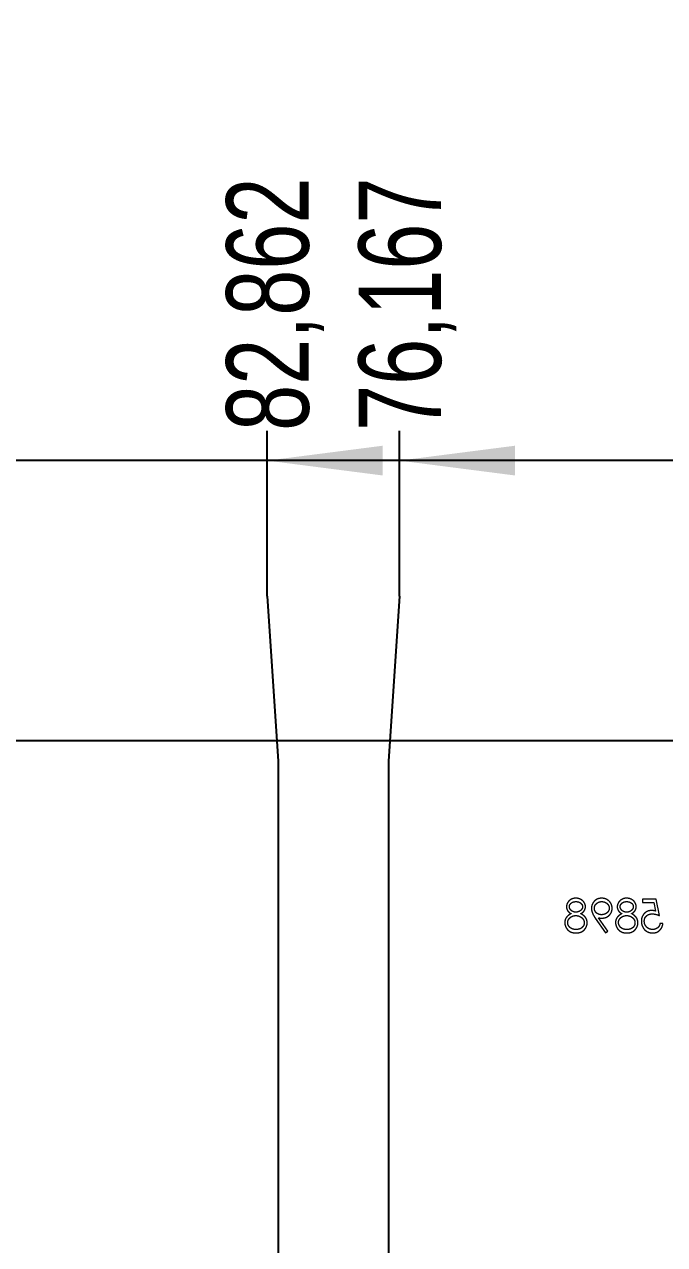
# Model space of a CAD drawing. Header units: millimetres. Extents: x -5 to 1672, y 0 to 1180.
# Drawn here: x 942.6 to 981.4, y 877.8 to 951.7 of the extents above; entities that cross this region are included whole.
import ezdxf

# ---------------------------------------------------------------- set-up
doc = ezdxf.new("R2010")
doc.units = ezdxf.units.MM
doc.header["$LTSCALE"] = 2
doc.linetypes.add('HIDDEN', pattern=[1.905, 1.27, -0.635])
doc.layers.add('SLD-0', color=7, linetype='Continuous')
doc.styles.add('SLDTEXTSTYLE0', font='TXT', dxfattribs={"width": 0.75})
doc.dimstyles.new('SLDDIMSTYLE3', dxfattribs={"dimtxt": 5, "dimasz": 7, "dimexe": 0, "dimexo": 0.0625, "dimgap": 1.25, "dimtad": 0, "dimtih": 1, "dimtoh": 1, "dimdec": 3, "dimrnd": 1e-09, "dimzin": 12, "dimdsep": 46, "dimtxsty": 'SLDTEXTSTYLE0', "dimsah": 1, "dimcen": 0.09, "dimadec": 0, "dimazin": 3, "dimtol": 1, "dimtp": 0.02, "dimtm": 0.02, "dimtfac": 1, "dimtdec": 3, "dimtofl": 0, "dimtmove": 0, "dimatfit": 3, "dimfxl": 1, "dimfrac": 2, "dimtolj": 1, "dimarcsym": 0})
doc.dimstyles.new('SLDDIMSTYLE4', dxfattribs={"dimtxt": 5, "dimasz": 7, "dimexe": 0, "dimexo": 0.0625, "dimgap": 1.25, "dimtad": 0, "dimtih": 1, "dimtoh": 1, "dimdec": 3, "dimrnd": 1e-09, "dimzin": 12, "dimdsep": 46, "dimtxsty": 'SLDTEXTSTYLE0', "dimsah": 1, "dimcen": 0.09, "dimadec": 0, "dimazin": 3, "dimtfac": 1, "dimtdec": 3, "dimtofl": 0, "dimtmove": 0, "dimatfit": 3, "dimfxl": 1, "dimfrac": 2, "dimtolj": 1, "dimtzin": 12, "dimarcsym": 0})

# ---------------------------------------------------------------- blocks, each defined once
blk = doc.blocks.new('_D_5')
at = {"layer": 'SLD-0'}
for p, q in [((965.372, 917.061), (965.372, 927.061)), ((994.878, 925.261), (965.372, 925.261)), ((965.372, 917.061), (964.711, 907.061)), ((964.711, 907.061), (964.711, 726.478))]:
    blk.add_line(p, q, dxfattribs=at)
blk.add_solid([(965.372, 925.261), (972.372, 924.361), (972.372, 926.161)], dxfattribs=at)
at = {"layer": 'SLD-0', "insert": (962.896, 927.061), "char_height": 5, "attachment_point": 1, "rotation": 90, "style": 'SLDTEXTSTYLE0'}
blk.add_mtext('76,167', dxfattribs=at)
blk = doc.blocks.new('_D_6')
at = {"layer": 'SLD-0'}
for p, q in [((957.355, 917.061), (957.355, 927.061)), ((965.372, 925.261), (957.355, 925.261)), ((957.355, 917.061), (958.017, 907.061)), ((958.017, 907.061), (958.017, 743.897))]:
    blk.add_line(p, q, dxfattribs=at)
blk.add_solid([(957.355, 925.261), (964.355, 924.361), (964.355, 926.161)], dxfattribs=at)
at = {"layer": 'SLD-0', "insert": (954.879, 927.061), "char_height": 5, "attachment_point": 1, "rotation": 90, "style": 'SLDTEXTSTYLE0'}
blk.add_mtext('82,862', dxfattribs=at)
blk = doc.blocks.new('_D_7')
at = {"layer": 'SLD-0'}
for p, q in [((928.886, 714.445), (928.886, 927.061)), ((957.355, 925.261), (928.886, 925.261))]:
    blk.add_line(p, q, dxfattribs=at)
blk.add_solid([(928.886, 925.261), (935.886, 924.361), (935.886, 926.161)], dxfattribs=at)
at = {"layer": 'SLD-0', "insert": (926.409, 927.061), "char_height": 5, "attachment_point": 1, "rotation": 90, "style": 'SLDTEXTSTYLE0'}
blk.add_mtext('111,992', dxfattribs=at)
blk = doc.blocks.new('_D_8')
at = {"layer": 'SLD-0'}
for p, q in [((913.711, 726.478), (913.711, 927.061)), ((928.886, 925.261), (913.711, 925.261))]:
    blk.add_line(p, q, dxfattribs=at)
blk.add_solid([(913.711, 925.261), (920.711, 924.361), (920.711, 926.161)], dxfattribs=at)
at = {"layer": 'SLD-0', "insert": (911.235, 927.061), "char_height": 5, "attachment_point": 1, "rotation": 90, "style": 'SLDTEXTSTYLE0'}
blk.add_mtext('127,167', dxfattribs=at)
blk = doc.blocks.new('_D_9')
at = {"layer": 'SLD-0'}
for p, q in [((877.886, 714.445), (877.886, 927.061)), ((913.711, 925.261), (877.886, 925.261))]:
    blk.add_line(p, q, dxfattribs=at)
blk.add_solid([(877.886, 925.261), (884.886, 924.361), (884.886, 926.161)], dxfattribs=at)
at = {"layer": 'SLD-0', "insert": (875.409, 927.061), "char_height": 5, "attachment_point": 1, "rotation": 90, "style": 'SLDTEXTSTYLE0'}
blk.add_mtext('162,992', dxfattribs=at)
blk = doc.blocks.new('_D_10')
at = {"layer": 'SLD-0'}
for p, q in [((850.878, 910.313), (850.878, 927.061)), ((877.886, 925.261), (850.878, 925.261))]:
    blk.add_line(p, q, dxfattribs=at)
blk.add_solid([(850.878, 925.261), (857.878, 924.361), (857.878, 926.161)], dxfattribs=at)
at = {"layer": 'SLD-0', "insert": (848.402, 927.061), "char_height": 5, "attachment_point": 1, "rotation": 90, "style": 'SLDTEXTSTYLE0'}
blk.add_mtext('190', dxfattribs=at)
blk = doc.blocks.new('_D_11')
at = {"layer": 'SLD-0'}
for p, q in [((796.878, 640.313), (796.878, 927.061)), ((850.878, 925.261), (796.878, 925.261))]:
    blk.add_line(p, q, dxfattribs=at)
blk.add_solid([(796.878, 925.261), (803.878, 924.361), (803.878, 926.161)], dxfattribs=at)
at = {"layer": 'SLD-0', "insert": (794.402, 927.061), "char_height": 5, "attachment_point": 1, "rotation": 90, "style": 'SLDTEXTSTYLE0'}
blk.add_mtext('244', dxfattribs=at)
blk = doc.blocks.new('_D_12')
at = {"layer": 'SLD-0'}
for p, q in [((745.878, 640.313), (745.878, 927.061)), ((796.878, 925.261), (745.878, 925.261))]:
    blk.add_line(p, q, dxfattribs=at)
blk.add_solid([(745.878, 925.261), (752.878, 924.361), (752.878, 926.161)], dxfattribs=at)
at = {"layer": 'SLD-0', "insert": (743.402, 927.061), "char_height": 5, "attachment_point": 1, "rotation": 90, "style": 'SLDTEXTSTYLE0'}
blk.add_mtext('295', dxfattribs=at)
blk = doc.blocks.new('_D_13')
at = {"layer": 'SLD-0'}
for p, q in [((719.878, 607.813), (719.878, 927.061)), ((745.878, 925.261), (719.878, 925.261))]:
    blk.add_line(p, q, dxfattribs=at)
blk.add_solid([(719.878, 925.261), (726.878, 924.361), (726.878, 926.161)], dxfattribs=at)
at = {"layer": 'SLD-0', "insert": (717.402, 927.061), "char_height": 5, "attachment_point": 1, "rotation": 90, "style": 'SLDTEXTSTYLE0'}
blk.add_mtext('321', dxfattribs=at)
blk = doc.blocks.new('_D_14')
at = {"layer": 'SLD-0'}
for p, q in [((700.878, 910.313), (700.878, 927.061)), ((719.878, 925.261), (700.878, 925.261))]:
    blk.add_line(p, q, dxfattribs=at)
blk.add_solid([(700.878, 925.261), (707.878, 924.361), (707.878, 926.161)], dxfattribs=at)
at = {"layer": 'SLD-0', "insert": (698.402, 927.061), "char_height": 5, "attachment_point": 1, "rotation": 90, "style": 'SLDTEXTSTYLE0'}
blk.add_mtext('340', dxfattribs=at)
blk = doc.blocks.new('_D_15')
at = {"layer": 'SLD-0'}
for p, q in [((673.878, 910.313), (673.878, 927.061)), ((700.878, 925.261), (673.878, 925.261))]:
    blk.add_line(p, q, dxfattribs=at)
blk.add_solid([(673.878, 925.261), (680.878, 924.361), (680.878, 926.161)], dxfattribs=at)
at = {"layer": 'SLD-0', "insert": (671.402, 927.061), "char_height": 5, "attachment_point": 1, "rotation": 90, "style": 'SLDTEXTSTYLE0'}
blk.add_mtext('367', dxfattribs=at)
blk = doc.blocks.new('_D_17')
at = {"layer": 'SLD-0'}
for p, q in [((1059.078, 908.313), (1059.078, 850.813)), ((842.878, 850.813), (1060.878, 850.813))]:
    blk.add_line(p, q, dxfattribs=at)
blk.add_solid([(1059.078, 850.813), (1059.978, 857.813), (1058.178, 857.813)], dxfattribs=at)
at = {"layer": 'SLD-0', "insert": (1060.878, 853.29), "char_height": 5, "attachment_point": 1, "style": 'SLDTEXTSTYLE0'}
blk.add_mtext('57,5', dxfattribs=at)
blk = doc.blocks.new('_D_21')
at = {"layer": 'SLD-0'}
for p, q in [((1059.078, 706.978), (1059.078, 694.945)), ((913.386, 694.945), (1060.878, 694.945))]:
    blk.add_line(p, q, dxfattribs=at)
blk.add_solid([(1059.078, 694.945), (1059.978, 701.945), (1058.178, 701.945)], dxfattribs=at)
at = {"layer": 'SLD-0', "insert": (1060.878, 697.422), "char_height": 5, "attachment_point": 1, "style": 'SLDTEXTSTYLE0'}
blk.add_mtext('213,368', dxfattribs=at)
blk = doc.blocks.new('_D_22')
at = {"layer": 'SLD-0'}
for p, q in [((1059.078, 694.945), (1059.078, 628.313)), ((808.878, 628.313), (1060.878, 628.313))]:
    blk.add_line(p, q, dxfattribs=at)
blk.add_solid([(1059.078, 628.313), (1059.978, 635.313), (1058.178, 635.313)], dxfattribs=at)
at = {"layer": 'SLD-0', "char_height": 5, "attachment_point": 1, "style": 'SLDTEXTSTYLE0'}
for s, insert in [('280', (1060.878, 630.79)), ('±0,020', (1073.837, 630.79))]:
    blk.add_mtext(s, dxfattribs=dict(at, insert=insert))

msp = doc.modelspace()

# ---------------------------------------------------------------- linework, layer by layer
at = {"color": 7, "linetype": 'Continuous', "lineweight": 25}
msp.add_line((850.8782911, 908.3130997), (1040.8782911, 908.3130997), dxfattribs=at)
at = {"color": 190, "linetype": 'HIDDEN', "lineweight": 18}
for p, q in [((980.9351396, 898.7131002), (980.1146268, 898.7131002)), ((980.1146268, 898.7131002), (980.1146268, 898.507972)), ((980.1146268, 898.507972), (980.7949153, 898.507972)), ((980.7949153, 898.507972), (980.9026877, 897.9819303)), ((981.1402678, 897.7131002), (980.9351396, 898.7131002)), ((977.2424313, 897.5624592), (977.8582165, 896.6618181)), ((978.001646, 896.7615778), (977.4455563, 897.5744784)), ((981.345396, 897.2259207), (981.1659088, 897.2259207)), ((977.8582165, 896.6618181), (978.001646, 896.7615778))]:
    msp.add_line(p, q, dxfattribs=at)
for points, knots in [([(976.0669505, 898.7643822), (976.0415198, 898.7635558), (975.9913732, 898.761926), (975.917662, 898.7483335), (975.8471335, 898.725631), (975.7800309, 898.6948325), (975.7175556, 898.6568971), (975.6623543, 898.6109538), (975.6135928, 898.5594443), (975.5732588, 898.501776), (975.5400229, 898.4408136), (975.5168795, 898.3770293), (975.5020498, 898.3118013), (975.5001793, 898.2676653), (975.4992422, 898.2455521)], [0, 0, 0, 0, 0.0894097111, 0.1763057645, 0.2626259022, 0.3494457265, 0.4354982637, 0.5189281301, 0.6013546566, 0.6842564217, 0.7658067398, 0.8448768657, 0.9222797948, 1, 1, 1, 1]), ([(975.6787294, 898.252363), (975.6790333, 898.2618647), (975.6796366, 898.2807243), (975.684608, 898.3085748), (975.6928228, 898.3357917), (975.7039446, 898.3625999), (975.7185787, 898.3886232), (975.7359297, 898.4142706), (975.7570066, 898.4389654), (975.7806617, 898.4632828), (975.8074876, 898.485788), (975.8374327, 898.5055792), (975.8703434, 898.5223863), (975.9062205, 898.536037), (975.9449319, 898.5462898), (975.9862993, 898.5539677), (976.0306675, 898.5582952), (976.0611988, 898.5589275), (976.0769665, 898.559254)], [0, 0, 0, 0, 0.0509024377, 0.1010340428, 0.151083817, 0.2030619876, 0.2562484344, 0.3108467145, 0.3687691, 0.4300150404, 0.4925196473, 0.5560487215, 0.6219956829, 0.6901923691, 0.761384855, 0.83635622, 0.9154870053, 1, 1, 1, 1]), ([(976.6530883, 898.2511611), (976.6521538, 898.272474), (976.6502752, 898.3153166), (976.6350848, 898.3790915), (976.6103304, 898.4417296), (976.5766613, 898.5029271), (976.5347258, 898.560613), (976.4844134, 898.6123506), (976.4269258, 898.6576715), (976.3625499, 898.695715), (976.2932721, 898.7266771), (976.2201774, 898.7480362), (976.1445394, 898.7619997), (976.093055, 898.7635806), (976.0669505, 898.7643822)], [0, 0, 0, 0, 0.0740584263, 0.1488703523, 0.2266676684, 0.3077347595, 0.3911572038, 0.4739293555, 0.5579277515, 0.6449892901, 0.7333640555, 0.8210920422, 0.909287215, 1, 1, 1, 1]), ([(976.0769665, 898.559254), (976.0909956, 898.5588818), (976.1184425, 898.5581535), (976.1586874, 898.5543486), (976.1969574, 898.5469467), (976.2336521, 898.537096), (976.2682686, 898.5237886), (976.3012769, 898.5081343), (976.3321153, 898.4891023), (976.361156, 898.467753), (976.3872993, 898.4442714), (976.4105019, 898.4198064), (976.4297751, 898.3938776), (976.4461415, 898.36713), (976.4580166, 898.3387696), (976.4669105, 898.3096661), (976.4729228, 898.2794516), (976.4733733, 898.2588022), (976.4736012, 898.2483566)], [0, 0, 0, 0, 0.07524330859, 0.14720881172, 0.21644708985, 0.28402504162, 0.3506554492, 0.41503131784, 0.47962983096, 0.54465163414, 0.6080442397, 0.66782756503, 0.72511424665, 0.78099170791, 0.83552700406, 0.88943815454, 0.94407208918, 1, 1, 1, 1]), ([(977.6318544, 898.7643822), (977.6041467, 898.7633364), (977.549399, 898.76127), (977.4688909, 898.7461363), (977.3917818, 898.7206297), (977.3184989, 898.6853813), (977.2506479, 898.641198), (977.1896331, 898.5885497), (977.1368471, 898.5274036), (977.0923763, 898.4592388), (977.0566791, 898.3860005), (977.0309235, 898.3095526), (977.0150689, 898.2304447), (977.013071, 898.1768479), (977.0120627, 898.1497989)], [0, 0, 0, 0, 0.08553210768, 0.16900338289, 0.25194324889, 0.3356820104, 0.41940858582, 0.50126489848, 0.5837029416, 0.66800035904, 0.75191865986, 0.83459771126, 0.91652566878, 1, 1, 1, 1]), ([(977.1915499, 898.1618181), (977.1919325, 898.1753265), (977.1926866, 898.2019464), (977.1987365, 898.2411177), (977.2093795, 898.2786567), (977.2236598, 898.314769), (977.2424713, 898.3491578), (977.2650448, 898.3822548), (977.2918633, 898.4138503), (977.3227219, 898.4432012), (977.3559988, 898.4702571), (977.3914619, 898.4941349), (977.428819, 898.514147), (977.4678422, 898.5306607), (977.5086127, 898.5435474), (977.5511064, 898.5528145), (977.595538, 898.5579412), (977.6256988, 898.5588109), (977.6410691, 898.559254)], [0, 0, 0, 0, 0.060760097, 0.1197352242, 0.1777568621, 0.2359989679, 0.2940703618, 0.3537332155, 0.4159726196, 0.4801398374, 0.5450760547, 0.6087348974, 0.6721778699, 0.735452751, 0.7991115938, 0.864283666, 0.9308370508, 1, 1, 1, 1]), ([(978.2684729, 898.1518021), (978.2674818, 898.1797842), (978.2655365, 898.2347074), (978.2498802, 898.3149552), (978.2241314, 898.3908333), (978.1882295, 898.4621419), (978.1430097, 898.5278555), (978.0886619, 898.5870604), (978.0255168, 898.6389146), (977.9550128, 898.6834884), (977.878811, 898.719337), (977.7990004, 898.7457594), (977.7161923, 898.7613016), (977.6600965, 898.7633506), (977.6318544, 898.7643822)], [0, 0, 0, 0, 0.085249051, 0.1673265936, 0.2481753246, 0.3288290783, 0.409908097, 0.4905844511, 0.5729934872, 0.6582648925, 0.7442215773, 0.829060407, 0.9139382978, 1, 1, 1, 1]), ([(977.6410691, 898.559254), (977.6563058, 898.5588101), (977.6862, 898.5579392), (977.7302366, 898.5528242), (977.772443, 898.5434851), (977.8130954, 898.5306667), (977.8521173, 898.5141458), (977.8894727, 898.4941338), (977.9249441, 898.4702626), (977.9581891, 898.4431799), (977.9891022, 898.4139869), (978.0154596, 898.3821164), (978.0380847, 898.349175), (978.0568704, 898.3147644), (978.0711576, 898.278658), (978.0817987, 898.2411174), (978.0878491, 898.2019465), (978.0886031, 898.1753266), (978.0889858, 898.1618181)], [0, 0, 0, 0, 0.0687118407, 0.1348120656, 0.1995375926, 0.2633349351, 0.3267474806, 0.3903284831, 0.4541258256, 0.5192033217, 0.5835101453, 0.6454971828, 0.7052898423, 0.7634875796, 0.8218564001, 0.8800042732, 0.9391077099, 1, 1, 1, 1]), ([(979.1438736, 898.7643822), (979.1184428, 898.7635558), (979.0682963, 898.761926), (978.9945851, 898.7483335), (978.9240566, 898.725631), (978.856954, 898.6948325), (978.7944787, 898.6568971), (978.7392773, 898.6109538), (978.6905159, 898.5594443), (978.6501819, 898.501776), (978.616946, 898.4408136), (978.5938026, 898.3770293), (978.5789729, 898.3118013), (978.5771024, 898.2676653), (978.5761653, 898.2455521)], [0, 0, 0, 0, 0.0894097111, 0.1763057645, 0.2626259022, 0.3494457265, 0.4354982637, 0.5189281301, 0.6013546566, 0.6842564217, 0.7658067398, 0.8448768657, 0.9222797948, 1, 1, 1, 1]), ([(978.7556524, 898.252363), (978.7559564, 898.2618647), (978.7565597, 898.2807243), (978.7615311, 898.3085748), (978.7697459, 898.3357917), (978.7808676, 898.3625999), (978.7955018, 898.3886232), (978.8128528, 898.4142706), (978.8339296, 898.4389654), (978.8575847, 898.4632828), (978.8844107, 898.485788), (978.9143558, 898.5055792), (978.9472665, 898.5223863), (978.9831436, 898.536037), (979.021855, 898.5462898), (979.0632223, 898.5539677), (979.1075906, 898.5582952), (979.1381219, 898.5589275), (979.1538896, 898.559254)], [0, 0, 0, 0, 0.0509024377, 0.1010340428, 0.151083817, 0.2030619876, 0.2562484344, 0.3108467145, 0.3687691, 0.4300150404, 0.4925196473, 0.5560487215, 0.6219956829, 0.6901923691, 0.761384855, 0.83635622, 0.9154870053, 1, 1, 1, 1]), ([(979.7300114, 898.2511611), (979.7290769, 898.272474), (979.7271983, 898.3153166), (979.7120078, 898.3790915), (979.6872535, 898.4417296), (979.6535844, 898.5029271), (979.6116488, 898.560613), (979.5613365, 898.6123506), (979.5038489, 898.6576715), (979.439473, 898.695715), (979.3701951, 898.7266771), (979.2971005, 898.7480362), (979.2214625, 898.7619997), (979.169978, 898.7635806), (979.1438736, 898.7643822)], [0, 0, 0, 0, 0.0740584263, 0.1488703523, 0.2266676684, 0.3077347595, 0.3911572038, 0.4739293555, 0.5579277515, 0.6449892901, 0.7333640555, 0.8210920422, 0.909287215, 1, 1, 1, 1]), ([(979.1538896, 898.559254), (979.1679186, 898.5588818), (979.1953656, 898.5581535), (979.2356105, 898.5543486), (979.2738804, 898.5469467), (979.3105752, 898.537096), (979.3451917, 898.5237886), (979.3782, 898.5081343), (979.4090384, 898.4891023), (979.4380791, 898.467753), (979.4642224, 898.4442714), (979.487425, 898.4198064), (979.5066982, 898.3938776), (979.5230646, 898.36713), (979.5349397, 898.3387696), (979.5438336, 898.3096661), (979.5498458, 898.2794516), (979.5502963, 898.2588022), (979.5505242, 898.2483566)], [0, 0, 0, 0, 0.0752433086, 0.1472088117, 0.2164470899, 0.2840250416, 0.3506554492, 0.4150313178, 0.479629831, 0.5446516341, 0.6080442397, 0.667827565, 0.7251142466, 0.7809917079, 0.8355270041, 0.8894381545, 0.9440720892, 1, 1, 1, 1]), ([(975.7832967, 897.8272829), (975.7669261, 897.8187469), (975.7349979, 897.8020989), (975.6895252, 897.7752927), (975.6479681, 897.7470407), (975.6091735, 897.7186774), (975.573823, 897.6891165), (975.5423119, 897.6582404), (975.5138618, 897.6268198), (975.4890465, 897.5943228), (975.4672198, 897.5608355), (975.4483557, 897.5262702), (975.4322316, 897.4907026), (975.4194528, 897.4537444), (975.408926, 897.4159386), (975.4016828, 897.3767969), (975.3977874, 897.3365772), (975.397051, 897.3093954), (975.3966781, 897.2956322)], [0, 0, 0, 0, 0.0795248296, 0.1550999763, 0.2272198201, 0.2959105042, 0.3620558809, 0.4255201169, 0.4858127192, 0.544494706, 0.6014596357, 0.6578405938, 0.7139744722, 0.7694679516, 0.8261299672, 0.8828853593, 0.9407008817, 1, 1, 1, 1]), ([(975.4992422, 898.2455521), (975.5000619, 898.2238512), (975.5016719, 898.1812317), (975.5152147, 898.1191023), (975.5380223, 898.0609183), (975.5691618, 898.0060194), (975.6097478, 897.9554014), (975.6592385, 897.9084206), (975.7172394, 897.864691), (975.760817, 897.8400131), (975.7832967, 897.8272829)], [0, 0, 0, 0, 0.1219040409, 0.2394126076, 0.3554101043, 0.4720907288, 0.5928589822, 0.7187034677, 0.854892383, 1, 1, 1, 1]), ([(975.5761653, 897.2920265), (975.5766829, 897.3056707), (975.5777036, 897.3325746), (975.5841817, 897.3724412), (975.5955622, 897.4109571), (975.6111778, 897.4485857), (975.6319669, 897.4845645), (975.6564497, 897.5198309), (975.6859892, 897.553406), (975.7193678, 897.5855506), (975.7557444, 897.6152739), (975.7944113, 897.6415679), (975.835071, 897.663712), (975.8776374, 897.6817214), (975.922016, 897.6958856), (975.9681742, 897.7057805), (976.016166, 897.7120088), (976.0487687, 897.7127323), (976.0653479, 897.7131002)], [0, 0, 0, 0, 0.0573394259, 0.1130633316, 0.1691814487, 0.2257745597, 0.2838263039, 0.3434542791, 0.4059069615, 0.4713922598, 0.5380028337, 0.6030635562, 0.6676018308, 0.7322254428, 0.7970048098, 0.86304799, 0.9303569871, 1, 1, 1, 1]), ([(976.069755, 897.9182284), (976.0527549, 897.9187272), (976.0189227, 897.9197198), (975.9690488, 897.9289491), (975.9205559, 897.9434667), (975.8739622, 897.9633296), (975.8304739, 897.9882598), (975.7917081, 898.0181072), (975.7579956, 898.0521827), (975.7296867, 898.0899557), (975.7077382, 898.1301566), (975.6906515, 898.1704997), (975.6806736, 898.2114152), (975.6793722, 898.2388249), (975.6787294, 898.252363)], [0, 0, 0, 0, 0.0896899362, 0.1784940105, 0.2668377533, 0.3565581761, 0.4453342497, 0.530805835, 0.6140762174, 0.6977070858, 0.7791419498, 0.8553535906, 0.9285568201, 1, 1, 1, 1]), ([(976.0653479, 897.7131002), (976.0831341, 897.7127838), (976.1180262, 897.7121632), (976.1691445, 897.7052549), (976.2182034, 897.6956381), (976.2650377, 897.6810491), (976.3096274, 897.6620796), (976.3522141, 897.6392599), (976.3924719, 897.6122854), (976.4298449, 897.5814987), (976.4639725, 897.5483219), (976.4939144, 897.5132007), (976.5193415, 897.4767878), (976.5398177, 897.4386208), (976.5566244, 897.3995079), (976.5676609, 897.358475), (976.5747362, 897.3163109), (976.5756862, 897.287648), (976.5761653, 897.2731963)], [0, 0, 0, 0, 0.07126869259, 0.13981178503, 0.2064974321, 0.27153524428, 0.33608183062, 0.40052838775, 0.46498384265, 0.53005030536, 0.59442340895, 0.65558270998, 0.71484910564, 0.77211506387, 0.8289992113, 0.88512216278, 0.94207935326, 1, 1, 1, 1]), ([(976.4736012, 898.2483566), (976.4732084, 898.2379106), (976.4724322, 898.2172678), (976.4664293, 898.1867844), (976.4574825, 898.1568292), (976.4433964, 898.1281144), (976.4265013, 898.0996439), (976.4056491, 898.0721293), (976.3807982, 898.0454748), (976.3527825, 898.0199071), (976.3222616, 897.995965), (976.2899279, 897.9751803), (976.2561871, 897.9577894), (976.2213859, 897.9433154), (976.1851696, 897.932064), (976.1477602, 897.9240819), (976.1091514, 897.9191208), (976.082991, 897.9185282), (976.069755, 897.9182284)], [0, 0, 0, 0, 0.0545639495, 0.1078262028, 0.1619237085, 0.2175097011, 0.2744983328, 0.3348147646, 0.3975549471, 0.4647545774, 0.5329012098, 0.6000972138, 0.6653541615, 0.7310836277, 0.796883494, 0.8632915901, 0.9308312175, 1, 1, 1, 1]), ([(976.361021, 897.8272829), (976.3842161, 897.8399313), (976.4291282, 897.8644222), (976.4885965, 897.9094204), (976.5396769, 897.9581563), (976.5809653, 898.0116591), (976.6134637, 898.0682573), (976.63576, 898.1275968), (976.6508437, 898.1885775), (976.6523379, 898.2302382), (976.6530883, 898.2511611)], [0, 0, 0, 0, 0.1458600604, 0.2824259031, 0.4108504004, 0.5350294213, 0.6547010781, 0.7701334326, 0.8845558442, 1, 1, 1, 1]), ([(976.7556524, 897.279206), (976.7553222, 897.2932398), (976.7546696, 897.3209756), (976.7501525, 897.3619523), (976.7428906, 897.4018358), (976.733028, 897.4407734), (976.7196617, 897.4784816), (976.7035233, 897.515139), (976.6847051, 897.550787), (976.6629444, 897.5856207), (976.637629, 897.6191518), (976.608964, 897.6519495), (976.5763767, 897.6835049), (976.5402295, 897.7142034), (976.5009354, 897.7445897), (976.457474, 897.7730215), (976.4109973, 897.8015118), (976.3779656, 897.8185451), (976.361021, 897.8272829)], [0, 0, 0, 0, 0.058853586, 0.116315459, 0.1726748434, 0.2287803869, 0.2845803591, 0.3402565064, 0.396629805, 0.4535072629, 0.5123181898, 0.5726484441, 0.6360219358, 0.7023629464, 0.7714830561, 0.8441844775, 0.920069794, 1, 1, 1, 1]), ([(977.0120627, 898.1497989), (977.0127361, 898.1288025), (977.0141018, 898.0862165), (977.0236654, 898.0215134), (977.0399056, 897.9555413), (977.0583351, 897.8997004), (977.0761249, 897.8535812), (977.0928684, 897.8171518), (977.1114468, 897.7788082), (977.1331147, 897.7389526), (977.1564074, 897.6970768), (977.182727, 897.653601), (977.211473, 897.6084667), (977.2319471, 897.5780398), (977.2424313, 897.5624592)], [0, 0, 0, 0, 0.09831997398, 0.19941747365, 0.3056025976, 0.41616235636, 0.47458238131, 0.53700648123, 0.60385736065, 0.67408960769, 0.74941698676, 0.82825348089, 0.91205415956, 1, 1, 1, 1]), ([(977.6226396, 897.7643822), (977.6067345, 897.7648168), (977.5757725, 897.7656626), (977.5304141, 897.7708107), (977.4876003, 897.7799387), (977.4472167, 897.7930357), (977.4088585, 897.8088395), (977.3731348, 897.8289606), (977.3400159, 897.8529701), (977.30928, 897.8799473), (977.2819863, 897.9099191), (977.257676, 897.9412888), (977.2370128, 897.9741943), (977.2206909, 898.0090476), (977.2072712, 898.0450003), (977.1980037, 898.0826314), (977.1928698, 898.1217447), (977.1919946, 898.1483154), (977.1915499, 898.1618181)], [0, 0, 0, 0, 0.0727129966, 0.141547485, 0.208362523, 0.272461584, 0.3353899615, 0.3977112987, 0.4593833749, 0.5220981739, 0.5843147667, 0.6443919352, 0.7033450133, 0.761508875, 0.8200304749, 0.8785170368, 0.9382645015, 1, 1, 1, 1]), ([(978.0889858, 898.1618181), (978.0886395, 898.1483049), (978.0879567, 898.1216543), (978.0813694, 898.0824963), (978.0703532, 898.0449602), (978.0555993, 898.008681), (978.0361698, 897.9740113), (978.0123276, 897.9411157), (977.9843816, 897.9096211), (977.9527053, 897.880017), (977.9180378, 897.8528444), (977.881011, 897.8291127), (977.8422626, 897.8090713), (977.8016559, 897.7929905), (977.759492, 897.7800696), (977.715392, 897.7708275), (977.6695015, 897.765712), (977.6384101, 897.7648297), (977.6226396, 897.7643822)], [0, 0, 0, 0, 0.0595395855, 0.11742296, 0.174440441, 0.2317338906, 0.2897219773, 0.3492003964, 0.4105155317, 0.475080279, 0.5400944755, 0.6044440959, 0.6686966743, 0.7321102011, 0.7967393467, 0.8629057297, 0.9304616391, 1, 1, 1, 1]), ([(977.6558928, 897.559254), (977.6768883, 897.5597918), (977.7181005, 897.5608474), (977.77869, 897.5692141), (977.8369104, 897.5820999), (977.8926071, 897.6013278), (977.9459897, 897.6252239), (977.9969415, 897.6548565), (978.0453941, 897.6897172), (978.0908269, 897.7296218), (978.1321479, 897.7734378), (978.1689612, 897.8198125), (978.1995561, 897.8692844), (978.2249713, 897.9208446), (978.2442458, 897.9752339), (978.2582816, 898.0318336), (978.2669229, 898.0910402), (978.267951, 898.1313403), (978.2684729, 898.1518021)], [0, 0, 0, 0, 0.0662949128, 0.1301311165, 0.1928622252, 0.2543600042, 0.3159098461, 0.3773381393, 0.4402052629, 0.5041751318, 0.5680336324, 0.6302277218, 0.6908614774, 0.7514218176, 0.8114657367, 0.8727504668, 0.9353907348, 1, 1, 1, 1]), ([(978.8602197, 897.8272829), (978.8438491, 897.8187469), (978.811921, 897.8020989), (978.7664483, 897.7752927), (978.7248912, 897.7470407), (978.6860966, 897.7186774), (978.6507461, 897.6891165), (978.619235, 897.6582404), (978.5907849, 897.6268198), (978.5659696, 897.5943228), (978.5441429, 897.5608355), (978.5252788, 897.5262702), (978.5091547, 897.4907026), (978.4963758, 897.4537444), (978.4858491, 897.4159386), (978.4786059, 897.3767969), (978.4747105, 897.3365772), (978.4739741, 897.3093954), (978.4736012, 897.2956322)], [0, 0, 0, 0, 0.0795248296, 0.1550999763, 0.2272198201, 0.2959105042, 0.3620558809, 0.4255201169, 0.4858127192, 0.544494706, 0.6014596357, 0.6578405938, 0.7139744722, 0.7694679516, 0.8261299672, 0.8828853593, 0.9407008817, 1, 1, 1, 1]), ([(978.5761653, 898.2455521), (978.576985, 898.2238512), (978.5785949, 898.1812317), (978.5921378, 898.1191023), (978.6149454, 898.0609183), (978.6460849, 898.0060194), (978.6866709, 897.9554014), (978.7361616, 897.9084206), (978.7941624, 897.864691), (978.8377401, 897.8400131), (978.8602197, 897.8272829)], [0, 0, 0, 0, 0.1219040409, 0.2394126076, 0.3554101043, 0.4720907288, 0.5928589822, 0.7187034677, 0.854892383, 1, 1, 1, 1]), ([(978.6530883, 897.2920265), (978.653606, 897.3056707), (978.6546266, 897.3325746), (978.6611047, 897.3724412), (978.6724852, 897.4109571), (978.6881009, 897.4485857), (978.70889, 897.4845645), (978.7333728, 897.5198309), (978.7629123, 897.553406), (978.7962909, 897.5855506), (978.8326675, 897.6152739), (978.8713344, 897.6415679), (978.9119941, 897.663712), (978.9545605, 897.6817214), (978.9989391, 897.6958856), (979.0450973, 897.7057805), (979.093089, 897.7120088), (979.1256918, 897.7127323), (979.142271, 897.7131002)], [0, 0, 0, 0, 0.0573394259, 0.1130633316, 0.1691814487, 0.2257745597, 0.2838263039, 0.3434542791, 0.4059069615, 0.4713922598, 0.5380028337, 0.6030635562, 0.6676018308, 0.7322254428, 0.7970048098, 0.86304799, 0.9303569871, 1, 1, 1, 1]), ([(979.1466781, 897.9182284), (979.129678, 897.9187272), (979.0958458, 897.9197198), (979.0459719, 897.9289491), (978.997479, 897.9434667), (978.9508853, 897.9633296), (978.907397, 897.9882598), (978.8686312, 898.0181072), (978.8349187, 898.0521827), (978.8066098, 898.0899557), (978.7846613, 898.1301566), (978.7675746, 898.1704997), (978.7575967, 898.2114152), (978.7562953, 898.2388249), (978.7556524, 898.252363)], [0, 0, 0, 0, 0.0896899362, 0.1784940105, 0.2668377533, 0.3565581761, 0.4453342497, 0.530805835, 0.6140762174, 0.6977070858, 0.7791419498, 0.8553535906, 0.9285568201, 1, 1, 1, 1]), ([(979.142271, 897.7131002), (979.1600572, 897.7127838), (979.1949493, 897.7121632), (979.2460675, 897.7052549), (979.2951265, 897.6956381), (979.3419607, 897.6810491), (979.3865505, 897.6620796), (979.4291372, 897.6392599), (979.469395, 897.6122854), (979.506768, 897.5814987), (979.5408956, 897.5483219), (979.5708375, 897.5132007), (979.5962646, 897.4767878), (979.6167408, 897.4386208), (979.6335475, 897.3995079), (979.644584, 897.358475), (979.6516592, 897.3163109), (979.6526093, 897.287648), (979.6530883, 897.2731963)], [0, 0, 0, 0, 0.0712686926, 0.139811785, 0.2064974321, 0.2715352443, 0.3360818306, 0.4005283877, 0.4649838427, 0.5300503054, 0.594423409, 0.65558271, 0.7148491056, 0.7721150639, 0.8289992113, 0.8851221628, 0.9420793533, 1, 1, 1, 1]), ([(979.5505242, 898.2483566), (979.5501315, 898.2379106), (979.5493553, 898.2172678), (979.5433523, 898.1867844), (979.5344056, 898.1568292), (979.5203195, 898.1281144), (979.5034244, 898.0996439), (979.4825721, 898.0721293), (979.4577213, 898.0454748), (979.4297056, 898.0199071), (979.3991847, 897.995965), (979.366851, 897.9751803), (979.3331102, 897.9577894), (979.298309, 897.9433154), (979.2620927, 897.932064), (979.2246833, 897.9240819), (979.1860745, 897.9191208), (979.1599141, 897.9185282), (979.1466781, 897.9182284)], [0, 0, 0, 0, 0.0545639495, 0.1078262028, 0.1619237085, 0.2175097011, 0.2744983328, 0.3348147646, 0.3975549471, 0.4647545774, 0.5329012098, 0.6000972138, 0.6653541615, 0.7310836277, 0.796883494, 0.8632915901, 0.9308312175, 1, 1, 1, 1]), ([(979.4379441, 897.8272829), (979.4611392, 897.8399313), (979.5060513, 897.8644222), (979.5655196, 897.9094204), (979.6165999, 897.9581563), (979.6578883, 898.0116591), (979.6903868, 898.0682573), (979.7126831, 898.1275968), (979.7277668, 898.1885775), (979.729261, 898.2302382), (979.7300114, 898.2511611)], [0, 0, 0, 0, 0.1458600604, 0.2824259031, 0.4108504004, 0.5350294213, 0.6547010781, 0.7701334326, 0.8845558442, 1, 1, 1, 1]), ([(979.8325755, 897.279206), (979.8322453, 897.2932398), (979.8315927, 897.3209756), (979.8270756, 897.3619523), (979.8198136, 897.4018358), (979.8099511, 897.4407734), (979.7965848, 897.4784816), (979.7804464, 897.515139), (979.7616282, 897.550787), (979.7398675, 897.5856207), (979.7145521, 897.6191518), (979.6858871, 897.6519495), (979.6532998, 897.6835049), (979.6171525, 897.7142034), (979.5778585, 897.7445897), (979.5343971, 897.7730215), (979.4879203, 897.8015118), (979.4548887, 897.8185451), (979.4379441, 897.8272829)], [0, 0, 0, 0, 0.058853586, 0.116315459, 0.1726748434, 0.2287803869, 0.2845803591, 0.3402565064, 0.396629805, 0.4535072629, 0.5123181898, 0.5726484441, 0.6360219358, 0.7023629464, 0.7714830561, 0.8441844775, 0.920069794, 1, 1, 1, 1]), ([(980.6671108, 898.0207925), (980.6447772, 898.0203091), (980.6008638, 898.0193586), (980.536613, 898.0102319), (980.4752799, 897.9958662), (980.4169929, 897.9757973), (980.361644, 897.9501346), (980.3097425, 897.9180775), (980.2605094, 897.8806299), (980.2148279, 897.8375756), (980.1733855, 897.7901918), (980.1369478, 897.7392445), (980.1059977, 897.6852287), (980.0811059, 897.6276283), (980.0612291, 897.5670802), (980.0479994, 897.5029473), (980.0391898, 897.4358341), (980.0382056, 897.3899458), (980.0377037, 897.3665457)], [0, 0, 0, 0, 0.0658076458, 0.1293942737, 0.1908940606, 0.2512810689, 0.3108149645, 0.3703709874, 0.4307682626, 0.4928812506, 0.5551039482, 0.616067051, 0.6772560332, 0.7382598052, 0.8007621344, 0.8647775816, 0.931045295, 1, 1, 1, 1]), ([(980.2171909, 897.3741579), (980.2175672, 897.3902012), (980.2183037, 897.4216036), (980.2243211, 897.467546), (980.234788, 897.5110163), (980.2493159, 897.5522245), (980.2677613, 897.5912093), (980.2903021, 897.628011), (980.3173612, 897.6621447), (980.3482708, 897.6936261), (980.3821326, 897.7226803), (980.419529, 897.7474484), (980.4596775, 897.7682849), (980.5020944, 897.7862666), (980.5477887, 897.7991813), (980.5958553, 897.8088773), (980.6468134, 897.814486), (980.6816538, 897.8152643), (980.6995627, 897.8156643)], [0, 0, 0, 0, 0.065351382, 0.1279160318, 0.1883602056, 0.2472160773, 0.3056301292, 0.3637698398, 0.4226609139, 0.4826872941, 0.5433002212, 0.6041179553, 0.6649648913, 0.7274134941, 0.7914676251, 0.8580554427, 0.9270368146, 1, 1, 1, 1]), ([(980.9026877, 897.9819303), (980.8815129, 897.9877762), (980.8404901, 897.9991016), (980.7799416, 898.0116764), (980.7224604, 898.0192566), (980.6851601, 898.0202917), (980.6671108, 898.0207925)], [0, 0, 0, 0, 0.275068369, 0.5329014601, 0.7739734596, 1, 1, 1, 1]), ([(980.6995627, 897.8156643), (980.7150649, 897.8153325), (980.7470731, 897.8146475), (980.7961719, 897.8096038), (980.8477672, 897.8014671), (980.9016612, 897.7902749), (980.9580157, 897.7756286), (981.016712, 897.7580775), (981.0778733, 897.7370935), (981.1190834, 897.7212465), (981.1402678, 897.7131002)], [0, 0, 0, 0, 0.102203037, 0.2110233424, 0.3250996616, 0.4465020971, 0.5737877176, 0.7089007098, 0.8503578713, 1, 1, 1, 1]), ([(975.3966781, 897.2956322), (975.3971189, 897.2763764), (975.3979914, 897.2382619), (975.4055914, 897.1820069), (975.4169703, 897.1273716), (975.4335871, 897.0743679), (975.4551376, 897.0232883), (975.4816958, 896.974089), (975.5117594, 896.9259637), (975.5359035, 896.8963526), (975.5481204, 896.8813694)], [0, 0, 0, 0, 0.1281581855, 0.2536731362, 0.377325306, 0.4993845548, 0.622918368, 0.7458393931, 0.871395285, 1, 1, 1, 1]), ([(976.0769665, 896.8669463), (976.058252, 896.8673057), (976.0217902, 896.8680057), (975.9685982, 896.8741853), (975.9184013, 896.8839851), (975.8712969, 896.8982386), (975.8267576, 896.9156386), (975.7855385, 896.9380226), (975.7465793, 896.9634811), (975.7117998, 896.9936857), (975.6801237, 897.0259597), (975.6525047, 897.0601255), (975.628529, 897.0952544), (975.6097113, 897.1321404), (975.5946677, 897.1700758), (975.5838542, 897.2094104), (975.5771821, 897.2502648), (975.5765073, 897.2779785), (975.5761653, 897.2920265)], [0, 0, 0, 0, 0.07655893299, 0.14916135198, 0.21882684613, 0.28556713909, 0.35031310572, 0.41412515386, 0.47717916132, 0.54036801851, 0.60220238999, 0.66203365373, 0.71993440705, 0.77590743268, 0.83111486438, 0.88666744701, 0.94255236183, 1, 1, 1, 1]), ([(976.5761653, 897.2731963), (976.5753863, 897.2552358), (976.5738407, 897.2196026), (976.5615798, 897.166938), (976.5419023, 897.1159545), (976.5144594, 897.0670677), (976.4804779, 897.0213819), (976.4386913, 896.9815597), (976.3916966, 896.946176), (976.3379035, 896.9175586), (976.2791444, 896.8947044), (976.2154348, 896.8789581), (976.1476892, 896.8685344), (976.1009123, 896.8674841), (976.0769665, 896.8669463)], [0, 0, 0, 0, 0.0748982079, 0.1485962943, 0.2244712348, 0.3023227424, 0.381918618, 0.4611486955, 0.5424171227, 0.6267160831, 0.7145968312, 0.8049029204, 0.9001272541, 1, 1, 1, 1]), ([(976.0789697, 896.6618181), (976.1058345, 896.6624767), (976.1581107, 896.6637582), (976.2342009, 896.6724407), (976.3051284, 896.6876566), (976.3713055, 896.7084821), (976.4323333, 896.7355737), (976.488038, 896.7692928), (976.5392231, 896.8082822), (976.5843354, 896.8536617), (976.6243859, 896.9022662), (976.6595676, 896.9524099), (976.68881, 897.0040976), (976.7135683, 897.0565583), (976.7325215, 897.1105276), (976.7456484, 897.1657276), (976.7539852, 897.222062), (976.7550944, 897.26008), (976.7556524, 897.279206)], [0, 0, 0, 0, 0.0785564334, 0.1528628401, 0.2235596934, 0.290374944, 0.3554030728, 0.418291157, 0.4803885638, 0.5430726152, 0.6049239445, 0.6643983091, 0.7219425547, 0.7783748911, 0.8338299407, 0.8888612363, 0.9440889396, 1, 1, 1, 1]), ([(977.4455563, 897.5744784), (977.4810367, 897.5701395), (977.5508996, 897.561596), (977.6212637, 897.5600265), (977.6558928, 897.559254)], [0, 0, 0, 0, 0.50785763608, 1, 1, 1, 1]), ([(978.4736012, 897.2956322), (978.474042, 897.2763764), (978.4749145, 897.2382619), (978.4825145, 897.1820069), (978.4938933, 897.1273716), (978.5105102, 897.0743679), (978.5320607, 897.0232883), (978.5586189, 896.974089), (978.5886824, 896.9259637), (978.6128266, 896.8963526), (978.6250435, 896.8813694)], [0, 0, 0, 0, 0.12815818553, 0.25367313615, 0.37732530597, 0.49938455476, 0.62291836804, 0.7458393931, 0.87139528501, 1, 1, 1, 1]), ([(979.1538896, 896.8669463), (979.1351751, 896.8673057), (979.0987133, 896.8680057), (979.0455213, 896.8741853), (978.9953244, 896.8839851), (978.94822, 896.8982386), (978.9036806, 896.9156386), (978.8624616, 896.9380226), (978.8235024, 896.9634811), (978.7887229, 896.9936857), (978.7570468, 897.0259597), (978.7294278, 897.0601255), (978.705452, 897.0952544), (978.6866343, 897.1321404), (978.6715908, 897.1700758), (978.6607773, 897.2094104), (978.6541052, 897.2502648), (978.6534304, 897.2779785), (978.6530883, 897.2920265)], [0, 0, 0, 0, 0.076558933, 0.149161352, 0.2188268461, 0.2855671391, 0.3503131057, 0.4141251539, 0.4771791613, 0.5403680185, 0.60220239, 0.6620336537, 0.719934407, 0.7759074327, 0.8311148644, 0.886667447, 0.9425523618, 1, 1, 1, 1]), ([(979.6530883, 897.2731963), (979.6523093, 897.2552358), (979.6507638, 897.2196026), (979.6385029, 897.166938), (979.6188254, 897.1159545), (979.5913824, 897.0670677), (979.557401, 897.0213819), (979.5156144, 896.9815597), (979.4686196, 896.946176), (979.4148266, 896.9175586), (979.3560675, 896.8947044), (979.2923579, 896.8789581), (979.2246122, 896.8685344), (979.1778353, 896.8674841), (979.1538896, 896.8669463)], [0, 0, 0, 0, 0.0748982079, 0.1485962943, 0.2244712348, 0.3023227424, 0.381918618, 0.4611486955, 0.5424171227, 0.6267160831, 0.7145968312, 0.8049029204, 0.9001272541, 1, 1, 1, 1]), ([(979.1558928, 896.6618181), (979.1827576, 896.6624767), (979.2350338, 896.6637582), (979.311124, 896.6724407), (979.3820515, 896.6876566), (979.4482286, 896.7084821), (979.5092564, 896.7355737), (979.564961, 896.7692928), (979.6161462, 896.8082822), (979.6612584, 896.8536617), (979.701309, 896.9022662), (979.7364907, 896.9524099), (979.765733, 897.0040976), (979.7904914, 897.0565583), (979.8094445, 897.1105276), (979.8225715, 897.1657276), (979.8309083, 897.222062), (979.8320175, 897.26008), (979.8325755, 897.279206)], [0, 0, 0, 0, 0.0785564334, 0.1528628401, 0.2235596934, 0.290374944, 0.3554030728, 0.418291157, 0.4803885638, 0.5430726152, 0.6049239445, 0.6643983091, 0.7219425547, 0.7783748911, 0.8338299407, 0.8888612363, 0.9440889396, 1, 1, 1, 1]), ([(980.0377037, 897.3665457), (980.0380838, 897.3502473), (980.0388387, 897.3178707), (980.0426779, 897.2697883), (980.0500697, 897.2227239), (980.0599942, 897.1766711), (980.0728755, 897.1317171), (980.0884693, 897.0877334), (980.1075527, 897.0449936), (980.1284849, 897.0030934), (980.1520544, 896.96298), (980.1782135, 896.9254663), (980.2058509, 896.8899895), (980.2355889, 896.8569303), (980.2677037, 896.8265057), (980.3018066, 896.7985352), (980.3376253, 896.7725459), (980.375714, 896.7495926), (980.415224, 896.728471), (980.4567258, 896.7111432), (980.4992748, 896.6956515), (980.5434833, 896.6833032), (980.5892512, 896.6736274), (980.6366539, 896.6670557), (980.6854428, 896.6622691), (980.7185143, 896.6619695), (980.7352197, 896.6618181)], [0, 0, 0, 0, 0.0440144706, 0.0874341237, 0.1301183987, 0.1725536946, 0.214554756, 0.2562980921, 0.2984382251, 0.3408490026, 0.382715189, 0.4239240454, 0.4642462433, 0.5040736715, 0.5438619059, 0.583566725, 0.6230943189, 0.6632290608, 0.7035512586, 0.7439378947, 0.7845412548, 0.8257501112, 0.8677573634, 0.910745164, 0.9549144469, 1, 1, 1, 1]), ([(980.7248031, 896.8669463), (980.707684, 896.8674154), (980.6739763, 896.8683389), (980.6243698, 896.8754469), (980.5764767, 896.8863941), (980.5307697, 896.9027768), (980.4864488, 896.9226881), (980.4446352, 896.9482396), (980.4041193, 896.9776453), (980.3661603, 897.0113348), (980.3313949, 897.0484603), (980.3006771, 897.0881617), (980.2750903, 897.1305142), (980.253528, 897.1747846), (980.2371547, 897.221458), (980.2254741, 897.2703158), (980.2186152, 897.3214787), (980.2176717, 897.3563754), (980.2171909, 897.3741579)], [0, 0, 0, 0, 0.0642072953, 0.1264246898, 0.1876802843, 0.2482164245, 0.30830506, 0.3696609913, 0.4316985518, 0.4959468922, 0.559758024, 0.6222954078, 0.6839106353, 0.7450924081, 0.8067402254, 0.8690866181, 0.933290003, 1, 1, 1, 1]), ([(981.1659088, 897.2259207), (981.1614925, 897.2068484), (981.1530041, 897.1701905), (981.1343723, 897.1186869), (981.1115918, 897.0727902), (981.0845036, 897.0318933), (981.0521893, 896.996231), (981.0153153, 896.9644498), (980.9739737, 896.9357783), (980.9280348, 896.9118796), (980.8795701, 896.8914974), (980.828846, 896.8779251), (980.7772435, 896.8683817), (980.7423416, 896.8674264), (980.7248031, 896.8669463)], [0, 0, 0, 0, 0.0946872519, 0.1819941557, 0.2643769486, 0.3421798619, 0.4186176109, 0.4965090754, 0.5773690916, 0.6615105925, 0.7467325508, 0.8312579843, 0.9152056162, 1, 1, 1, 1]), ([(980.7352197, 896.6618181), (980.7551478, 896.6622129), (980.794354, 896.6629896), (980.8517944, 896.6711144), (980.9070598, 896.6827509), (980.9597056, 896.7002574), (981.0102035, 896.722193), (981.0578736, 896.7499165), (981.1039341, 896.7813331), (981.1465124, 896.8184076), (981.1860301, 896.8589309), (981.2214053, 896.9029067), (981.2529102, 896.9496092), (981.2800403, 896.9992653), (981.3031821, 897.0517444), (981.3213621, 897.1072433), (981.3360354, 897.1654719), (981.3422431, 897.2055596), (981.345396, 897.2259207)], [0, 0, 0, 0, 0.0654211438, 0.1287083719, 0.1902361419, 0.250724402, 0.3106371794, 0.3707664083, 0.4316147444, 0.4935229736, 0.5558834554, 0.6173423673, 0.6786680391, 0.7407113595, 0.8029853625, 0.8668025803, 0.9323471713, 1, 1, 1, 1]), ([(975.5481204, 896.8813694), (975.5640269, 896.8638873), (975.5956435, 896.829139), (975.6498052, 896.7840242), (975.7092462, 896.7461103), (975.7737367, 896.7152121), (975.8431042, 896.691163), (975.9173339, 896.6738816), (975.9965706, 896.663983), (976.0510309, 896.6625522), (976.0789697, 896.6618181)], [0, 0, 0, 0, 0.1192834504, 0.2370928821, 0.3547960442, 0.4745763009, 0.5974600658, 0.7249261546, 0.8588831992, 1, 1, 1, 1]), ([(978.6250435, 896.8813694), (978.64095, 896.8638873), (978.6725666, 896.829139), (978.7267282, 896.7840242), (978.7861693, 896.7461103), (978.8506598, 896.7152121), (978.9200273, 896.691163), (978.994257, 896.6738816), (979.0734937, 896.663983), (979.1279539, 896.6625522), (979.1558928, 896.6618181)], [0, 0, 0, 0, 0.1192834504, 0.2370928821, 0.3547960442, 0.4745763009, 0.5974600658, 0.7249261546, 0.8588831992, 1, 1, 1, 1])]:
    msp.add_open_spline(points, degree=3, knots=knots, dxfattribs=at)

# ---------------------------------------------------------------- dimensions: what is measured, and where the dimension line sits
at = {"layer": 'SLD-0'}
for feature_location, offset, dtype, dimstyle, picture, middle in [((877.8858048, 712.4450054), (0, 214.6156067), 1, 'SLDDIMSTYLE4', '_D_9', (877.8858048, 939.067557)), ((913.7111187, 724.4782241), (0, 202.582388), 1, 'SLDDIMSTYLE4', '_D_8', (913.7111187, 939.067557)), ((928.8858048, 712.4450054), (0, 214.6156067), 1, 'SLDDIMSTYLE4', '_D_7', (928.8858048, 939.067557)), ((958.0166038, 741.8971849), (-0.6611802, 185.1634272), 1, 'SLDDIMSTYLE4', '_D_6', (957.3554236, 937.2203346)), ((964.7111187, 724.4782241), (0.6611802, 202.582388), 1, 'SLDDIMSTYLE4', '_D_5', (965.3722989, 937.2203346)), ((673.8782911, 908.3130997), (0, 18.7475124), 1, 'SLDDIMSTYLE4', '_D_15', (673.8782911, 932.6022785)), ((700.8782911, 908.3130997), (0, 18.7475124), 1, 'SLDDIMSTYLE4', '_D_14', (700.8782911, 932.6022785)), ((719.8782911, 605.8130997), (0, 321.2475124), 1, 'SLDDIMSTYLE4', '_D_13', (719.8782911, 932.6022785)), ((745.8782911, 638.3130997), (0, 288.7475124), 1, 'SLDDIMSTYLE4', '_D_12', (745.8782911, 932.6022785)), ((796.8782911, 638.3130997), (0, 288.7475124), 1, 'SLDDIMSTYLE4', '_D_11', (796.8782911, 932.6022785)), ((850.8782911, 908.3130997), (0, 18.7475124), 1, 'SLDDIMSTYLE4', '_D_10', (850.8782911, 932.6022785)), ((806.8782911, 628.3130997), (254, 0), 0, 'SLDDIMSTYLE3', '_D_22', (1077.4859296, 628.3130997)), ((840.8782911, 850.8130997), (220, 0), 0, 'SLDDIMSTYLE4', '_D_17', (1067.3435688, 850.8130997)), ((911.3858048, 694.9450054), (149.4924864, 0), 0, 'SLDDIMSTYLE4', '_D_21', (1072.8852361, 694.9450054))]:
    dim = msp.add_ordinate_dim(feature_location=feature_location, offset=offset, dtype=dtype, origin=(1040.8782911, 908.3130997), dimstyle=dimstyle, dxfattribs=at)
    dim.commit()
    dim.dimension.update_dxf_attribs({"geometry": picture, "text_midpoint": middle})

doc.saveas('drawing.dxf')
